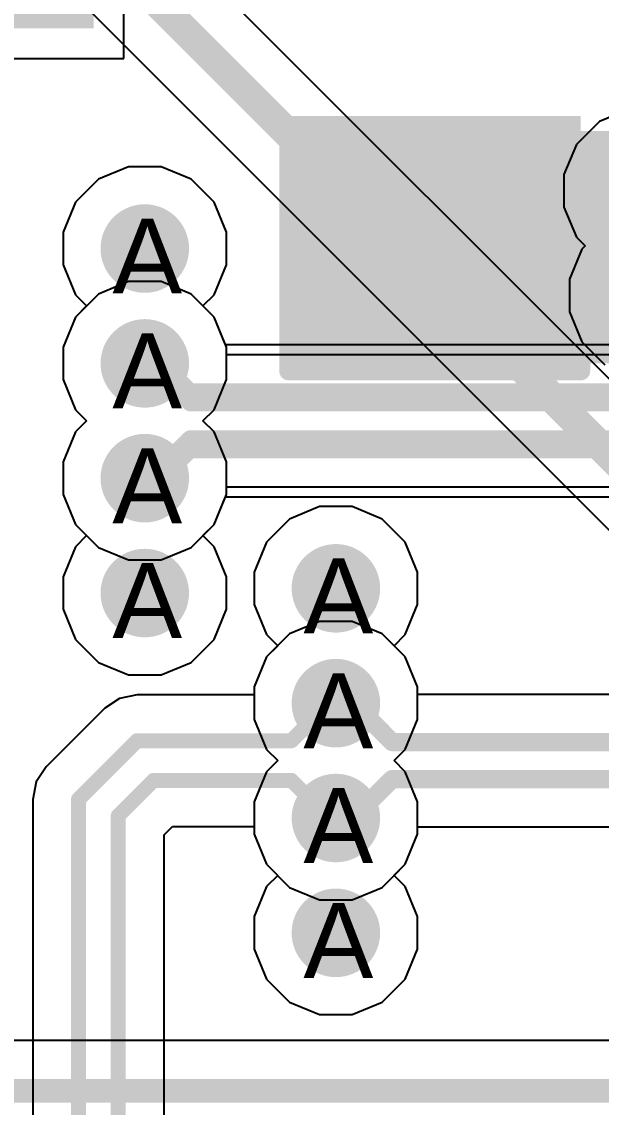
# Model space of a CAD drawing. Header units: inches. Extents: x 0 to 208, y 0 to 213.
# Drawn here: x 1.8762 to 2.0308, y 3.5576 to 3.8471 of the extents above; entities that cross this region are included whole.
import ezdxf

# ---------------------------------------------------------------- set-up
doc = ezdxf.new("R2010")
doc.units = ezdxf.units.IN
doc.header["$MEASUREMENT"] = 0
for name, color, linetype in [('Bottom Layer', 5, 'Continuous'), ('Bottom Overlay', 54, 'Continuous'), ('Bottom Paste', 16, 'Continuous'), ('Bottom Solder', 6, 'Continuous'), ('Drill Drawing', 1, 'Continuous'), ('L2_GND1', 16, 'Continuous'), ('L3_SIG1', 76, 'Continuous'), ('L4_PWR', 90, 'Continuous'), ('L5_GND2', 156, 'Continuous'), ('L6_SIG2', 130, 'Continuous'), ('L7_GND3', 216, 'Continuous'), ('Top Layer', 1, 'Continuous'), ('Top Solder', 216, 'Continuous'), ('Via Holes', 16, 'Continuous')]:
    doc.layers.add(name, color=color, linetype=linetype)
doc.styles.add('Arial', font='', dxfattribs={"height": 0.2})
doc.styles.get('Arial').set_extended_font_data('Arial')

# ---------------------------------------------------------------- blocks, each defined once
blk = doc.blocks.new('PJ_332D_6A_517')
at = {"layer": 'Top Solder'}
blk.add_hatch(color=216, dxfattribs=at).paths.add_polyline_path([(0.10823, -0.21755), (0.10823, -0.1545), (0.17523, -0.1545), (0.17523, -0.21755)])
blk = doc.blocks.new('CAP_1206_B_649')
at = {"layer": 'Bottom Layer'}
for points in [[(-0.08, 0.035), (-0.02, 0.035), (-0.02, -0.035), (-0.08, -0.035)], [(0.02, 0.035), (0.08, 0.035), (0.08, -0.035), (0.02, -0.035)]]:
    blk.add_hatch(color=5, dxfattribs=at).paths.add_polyline_path(points)
at = {"layer": 'Bottom Paste'}
for points in [[(-0.08, 0.035), (-0.02, 0.035), (-0.02, -0.035), (-0.08, -0.035)], [(0.02, 0.035), (0.08, 0.035), (0.08, -0.035), (0.02, -0.035)]]:
    blk.add_hatch(color=16, dxfattribs=at).paths.add_polyline_path(points)
at = {"layer": 'Bottom Solder'}
for points in [[(-0.084, 0.039), (-0.016, 0.039), (-0.016, -0.039), (-0.084, -0.039)], [(0.016, 0.039), (0.084, 0.039), (0.084, -0.039), (0.016, -0.039)]]:
    blk.add_hatch(color=6, dxfattribs=at).paths.add_polyline_path(points)
at = {"layer": 'Bottom Overlay'}
for points in [[(-0.084, 0.039, 0.005, 0.005, 0), (-0.024, 0.039, 0.005, 0.005, 0)], [(-0.084, 0.039, 0.005, 0.005, 0), (-0.084, -0.039, 0.005, 0.005, 0)], [(0.024, 0.039, 0.005, 0.005, 0), (0.084, 0.039, 0.005, 0.005, 0)], [(0.084, 0.039, 0.005, 0.005, 0), (0.084, -0.039, 0.005, 0.005, 0)], [(-0.084, -0.039, 0.005, 0.005, 0), (-0.024, -0.039, 0.005, 0.005, 0)], [(0.024, -0.039, 0.005, 0.005, 0), (0.084, -0.039, 0.005, 0.005, 0)]]:
    blk.add_lwpolyline(points, format="xyseb", dxfattribs=at)
for points in [[(-0.08525, 0.039, 0.0025, 0.0025, 1), (-0.08275, 0.039, 0.0025, 0.0025, 1)], [(-0.08525, 0.039, 0.0025, 0.0025, 1), (-0.08275, 0.039, 0.0025, 0.0025, 1)], [(-0.02525, 0.039, 0.0025, 0.0025, 1), (-0.02275, 0.039, 0.0025, 0.0025, 1)], [(0.02275, 0.039, 0.0025, 0.0025, 1), (0.02525, 0.039, 0.0025, 0.0025, 1)], [(0.08275, 0.039, 0.0025, 0.0025, 1), (0.08525, 0.039, 0.0025, 0.0025, 1)], [(0.08275, 0.039, 0.0025, 0.0025, 1), (0.08525, 0.039, 0.0025, 0.0025, 1)], [(-0.08525, -0.039, 0.0025, 0.0025, 1), (-0.08275, -0.039, 0.0025, 0.0025, 1)], [(-0.08525, -0.039, 0.0025, 0.0025, 1), (-0.08275, -0.039, 0.0025, 0.0025, 1)], [(-0.02525, -0.039, 0.0025, 0.0025, 1), (-0.02275, -0.039, 0.0025, 0.0025, 1)], [(0.02275, -0.039, 0.0025, 0.0025, 1), (0.02525, -0.039, 0.0025, 0.0025, 1)], [(0.08275, -0.039, 0.0025, 0.0025, 1), (0.08525, -0.039, 0.0025, 0.0025, 1)], [(0.08275, -0.039, 0.0025, 0.0025, 1), (0.08525, -0.039, 0.0025, 0.0025, 1)]]:
    blk.add_lwpolyline(points, format="xyseb", close=True, dxfattribs=at)

msp = doc.modelspace()

# ---------------------------------------------------------------- hatches: boundary and pattern name
at = {"layer": 'Bottom Layer'}
msp.add_hatch(color=5, dxfattribs=at).paths.add_polyline_path([(1.95137, 3.756), (2.06767, 3.756), (2.06767, 3.81797), (1.95137, 3.81797)])
h = msp.add_hatch(color=5, dxfattribs=at)
edge = h.paths.add_edge_path()
edge.add_arc((1.909, 3.78663), 0.01181, 0, 360)
h = msp.add_hatch(color=5, dxfattribs=at)
edge = h.paths.add_edge_path()
edge.add_arc((1.909, 3.756), 0.01181, 0, 360)
h = msp.add_hatch(color=5, dxfattribs=at)
edge = h.paths.add_edge_path()
edge.add_arc((1.909, 3.72538), 0.01181, 0, 360)
h = msp.add_hatch(color=5, dxfattribs=at)
edge = h.paths.add_edge_path()
edge.add_arc((1.909, 3.69474), 0.01181, 0, 360)
h = msp.add_hatch(color=5, dxfattribs=at)
edge = h.paths.add_edge_path()
edge.add_arc((1.96, 3.696), 0.01181, 0, 360)
h = msp.add_hatch(color=5, dxfattribs=at)
edge = h.paths.add_edge_path()
edge.add_arc((1.96, 3.66537), 0.01181, 0, 360)
h = msp.add_hatch(color=5, dxfattribs=at)
edge = h.paths.add_edge_path()
edge.add_arc((1.96, 3.63474), 0.01181, 0, 360)
h = msp.add_hatch(color=5, dxfattribs=at)
edge = h.paths.add_edge_path()
edge.add_arc((1.96, 3.60411), 0.01181, 0, 360)
at = {"layer": 'L2_GND1'}
h = msp.add_hatch(color=16, dxfattribs=at)
edge = h.paths.add_edge_path()
edge.add_arc((1.909, 3.78663), 0.01181, 0, 360)
h = msp.add_hatch(color=16, dxfattribs=at)
edge = h.paths.add_edge_path()
edge.add_arc((1.909, 3.756), 0.01181, 0, 360)
h = msp.add_hatch(color=16, dxfattribs=at)
edge = h.paths.add_edge_path()
edge.add_arc((1.909, 3.72538), 0.01181, 0, 360)
h = msp.add_hatch(color=16, dxfattribs=at)
edge = h.paths.add_edge_path()
edge.add_arc((1.909, 3.69474), 0.01181, 0, 360)
h = msp.add_hatch(color=16, dxfattribs=at)
edge = h.paths.add_edge_path()
edge.add_arc((1.96, 3.696), 0.01181, 0, 360)
h = msp.add_hatch(color=16, dxfattribs=at)
edge = h.paths.add_edge_path()
edge.add_arc((1.96, 3.66537), 0.01181, 0, 360)
h = msp.add_hatch(color=16, dxfattribs=at)
edge = h.paths.add_edge_path()
edge.add_arc((1.96, 3.63474), 0.01181, 0, 360)
h = msp.add_hatch(color=16, dxfattribs=at)
edge = h.paths.add_edge_path()
edge.add_arc((1.96, 3.60411), 0.01181, 0, 360)
at = {"layer": 'L3_SIG1'}
h = msp.add_hatch(color=76, dxfattribs=at)
edge = h.paths.add_edge_path()
edge.add_arc((1.909, 3.78663), 0.01181, 0, 360)
h = msp.add_hatch(color=76, dxfattribs=at)
edge = h.paths.add_edge_path()
edge.add_arc((1.909, 3.756), 0.01181, 0, 360)
h = msp.add_hatch(color=76, dxfattribs=at)
edge = h.paths.add_edge_path()
edge.add_arc((1.909, 3.72538), 0.01181, 0, 360)
h = msp.add_hatch(color=76, dxfattribs=at)
edge = h.paths.add_edge_path()
edge.add_arc((1.909, 3.69474), 0.01181, 0, 360)
h = msp.add_hatch(color=76, dxfattribs=at)
edge = h.paths.add_edge_path()
edge.add_arc((1.96, 3.696), 0.01181, 0, 360)
h = msp.add_hatch(color=76, dxfattribs=at)
edge = h.paths.add_edge_path()
edge.add_arc((1.96, 3.66537), 0.01181, 0, 360)
h = msp.add_hatch(color=76, dxfattribs=at)
edge = h.paths.add_edge_path()
edge.add_arc((1.96, 3.63474), 0.01181, 0, 360)
h = msp.add_hatch(color=76, dxfattribs=at)
edge = h.paths.add_edge_path()
edge.add_arc((1.96, 3.60411), 0.01181, 0, 360)
at = {"layer": 'L4_PWR'}
h = msp.add_hatch(color=90, dxfattribs=at)
edge = h.paths.add_edge_path()
edge.add_arc((1.909, 3.78663), 0.01181, 0, 360)
h = msp.add_hatch(color=90, dxfattribs=at)
edge = h.paths.add_edge_path()
edge.add_arc((1.909, 3.756), 0.01181, 0, 360)
h = msp.add_hatch(color=90, dxfattribs=at)
edge = h.paths.add_edge_path()
edge.add_arc((1.909, 3.72538), 0.01181, 0, 360)
h = msp.add_hatch(color=90, dxfattribs=at)
edge = h.paths.add_edge_path()
edge.add_arc((1.909, 3.69474), 0.01181, 0, 360)
h = msp.add_hatch(color=90, dxfattribs=at)
edge = h.paths.add_edge_path()
edge.add_arc((1.96, 3.696), 0.01181, 0, 360)
h = msp.add_hatch(color=90, dxfattribs=at)
edge = h.paths.add_edge_path()
edge.add_arc((1.96, 3.66537), 0.01181, 0, 360)
h = msp.add_hatch(color=90, dxfattribs=at)
edge = h.paths.add_edge_path()
edge.add_arc((1.96, 3.63474), 0.01181, 0, 360)
h = msp.add_hatch(color=90, dxfattribs=at)
edge = h.paths.add_edge_path()
edge.add_arc((1.96, 3.60411), 0.01181, 0, 360)
at = {"layer": 'L5_GND2'}
h = msp.add_hatch(color=156, dxfattribs=at)
edge = h.paths.add_edge_path()
edge.add_arc((1.909, 3.78663), 0.01181, 0, 360)
h = msp.add_hatch(color=156, dxfattribs=at)
edge = h.paths.add_edge_path()
edge.add_arc((1.909, 3.756), 0.01181, 0, 360)
h = msp.add_hatch(color=156, dxfattribs=at)
edge = h.paths.add_edge_path()
edge.add_arc((1.909, 3.72538), 0.01181, 0, 360)
h = msp.add_hatch(color=156, dxfattribs=at)
edge = h.paths.add_edge_path()
edge.add_arc((1.909, 3.69474), 0.01181, 0, 360)
h = msp.add_hatch(color=156, dxfattribs=at)
edge = h.paths.add_edge_path()
edge.add_arc((1.96, 3.696), 0.01181, 0, 360)
h = msp.add_hatch(color=156, dxfattribs=at)
edge = h.paths.add_edge_path()
edge.add_arc((1.96, 3.66537), 0.01181, 0, 360)
h = msp.add_hatch(color=156, dxfattribs=at)
edge = h.paths.add_edge_path()
edge.add_arc((1.96, 3.63474), 0.01181, 0, 360)
h = msp.add_hatch(color=156, dxfattribs=at)
edge = h.paths.add_edge_path()
edge.add_arc((1.96, 3.60411), 0.01181, 0, 360)
at = {"layer": 'L6_SIG2'}
h = msp.add_hatch(color=130, dxfattribs=at)
edge = h.paths.add_edge_path()
edge.add_arc((1.909, 3.78663), 0.01181, 0, 360)
h = msp.add_hatch(color=130, dxfattribs=at)
edge = h.paths.add_edge_path()
edge.add_arc((1.909, 3.756), 0.01181, 0, 360)
h = msp.add_hatch(color=130, dxfattribs=at)
edge = h.paths.add_edge_path()
edge.add_arc((1.909, 3.72538), 0.01181, 0, 360)
h = msp.add_hatch(color=130, dxfattribs=at)
edge = h.paths.add_edge_path()
edge.add_arc((1.909, 3.69474), 0.01181, 0, 360)
h = msp.add_hatch(color=130, dxfattribs=at)
edge = h.paths.add_edge_path()
edge.add_arc((1.96, 3.696), 0.01181, 0, 360)
h = msp.add_hatch(color=130, dxfattribs=at)
edge = h.paths.add_edge_path()
edge.add_arc((1.96, 3.66537), 0.01181, 0, 360)
h = msp.add_hatch(color=130, dxfattribs=at)
edge = h.paths.add_edge_path()
edge.add_arc((1.96, 3.63474), 0.01181, 0, 360)
h = msp.add_hatch(color=130, dxfattribs=at)
edge = h.paths.add_edge_path()
edge.add_arc((1.96, 3.60411), 0.01181, 0, 360)
at = {"layer": 'L7_GND3'}
h = msp.add_hatch(color=216, dxfattribs=at)
edge = h.paths.add_edge_path()
edge.add_arc((1.909, 3.78663), 0.01181, 0, 360)
h = msp.add_hatch(color=216, dxfattribs=at)
edge = h.paths.add_edge_path()
edge.add_arc((1.909, 3.756), 0.01181, 0, 360)
h = msp.add_hatch(color=216, dxfattribs=at)
edge = h.paths.add_edge_path()
edge.add_arc((1.909, 3.72538), 0.01181, 0, 360)
h = msp.add_hatch(color=216, dxfattribs=at)
edge = h.paths.add_edge_path()
edge.add_arc((1.909, 3.69474), 0.01181, 0, 360)
h = msp.add_hatch(color=216, dxfattribs=at)
edge = h.paths.add_edge_path()
edge.add_arc((1.96, 3.696), 0.01181, 0, 360)
h = msp.add_hatch(color=216, dxfattribs=at)
edge = h.paths.add_edge_path()
edge.add_arc((1.96, 3.66537), 0.01181, 0, 360)
h = msp.add_hatch(color=216, dxfattribs=at)
edge = h.paths.add_edge_path()
edge.add_arc((1.96, 3.63474), 0.01181, 0, 360)
h = msp.add_hatch(color=216, dxfattribs=at)
edge = h.paths.add_edge_path()
edge.add_arc((1.96, 3.60411), 0.01181, 0, 360)
at = {"layer": 'Top Layer'}
h = msp.add_hatch(color=1, dxfattribs=at)
edge = h.paths.add_edge_path()
edge.add_arc((1.909, 3.78663), 0.01181, 0, 360)
h = msp.add_hatch(color=1, dxfattribs=at)
edge = h.paths.add_edge_path()
edge.add_arc((1.909, 3.756), 0.01181, 0, 360)
h = msp.add_hatch(color=1, dxfattribs=at)
edge = h.paths.add_edge_path()
edge.add_arc((1.909, 3.72538), 0.01181, 0, 360)
h = msp.add_hatch(color=1, dxfattribs=at)
edge = h.paths.add_edge_path()
edge.add_arc((1.909, 3.69474), 0.01181, 0, 360)
h = msp.add_hatch(color=1, dxfattribs=at)
edge = h.paths.add_edge_path()
edge.add_arc((1.96, 3.696), 0.01181, 0, 360)
h = msp.add_hatch(color=1, dxfattribs=at)
edge = h.paths.add_edge_path()
edge.add_arc((1.96, 3.66537), 0.01181, 0, 360)
h = msp.add_hatch(color=1, dxfattribs=at)
edge = h.paths.add_edge_path()
edge.add_arc((1.96, 3.63474), 0.01181, 0, 360)
h = msp.add_hatch(color=1, dxfattribs=at)
edge = h.paths.add_edge_path()
edge.add_arc((1.96, 3.60411), 0.01181, 0, 360)
at = {"layer": 'Via Holes'}
h = msp.add_hatch(color=7, dxfattribs=at)
edge = h.paths.add_edge_path()
edge.add_arc((1.909, 3.78663), 0.00591, 0, 360)
h = msp.add_hatch(color=7, dxfattribs=at)
edge = h.paths.add_edge_path()
edge.add_arc((1.909, 3.756), 0.00591, 0, 360)
h = msp.add_hatch(color=7, dxfattribs=at)
edge = h.paths.add_edge_path()
edge.add_arc((1.909, 3.72538), 0.00591, 0, 360)
h = msp.add_hatch(color=7, dxfattribs=at)
edge = h.paths.add_edge_path()
edge.add_arc((1.909, 3.69474), 0.00591, 0, 360)
h = msp.add_hatch(color=7, dxfattribs=at)
edge = h.paths.add_edge_path()
edge.add_arc((1.96, 3.696), 0.00591, 0, 360)
h = msp.add_hatch(color=7, dxfattribs=at)
edge = h.paths.add_edge_path()
edge.add_arc((1.96, 3.66537), 0.00591, 0, 360)
h = msp.add_hatch(color=7, dxfattribs=at)
edge = h.paths.add_edge_path()
edge.add_arc((1.96, 3.63474), 0.00591, 0, 360)
h = msp.add_hatch(color=7, dxfattribs=at)
edge = h.paths.add_edge_path()
edge.add_arc((1.96, 3.60411), 0.00591, 0, 360)

# ---------------------------------------------------------------- linework, layer by layer
at = {"layer": 'Bottom Layer'}
for p, q in [((1.90466, 3.77781), (1.89665, 3.77449)), ((1.91334, 3.77781), (1.90466, 3.77781)), ((1.92135, 3.77449), (1.91334, 3.77781)), ((1.89665, 3.77449), (1.89051, 3.76835)), ((1.92749, 3.76835), (1.92135, 3.77449)), ((1.89051, 3.76835), (1.88719, 3.76034)), ((1.93081, 3.76034), (1.92749, 3.76835)), ((1.88719, 3.76034), (1.88719, 3.75166)), ((1.93081, 3.75166), (1.93081, 3.76034)), ((1.88719, 3.75166), (1.89051, 3.74365)), ((1.92749, 3.74365), (1.93081, 3.75166)), ((1.89051, 3.74365), (1.89347, 3.74069)), ((1.92453, 3.74069), (1.92749, 3.74365)), ((1.89347, 3.74069), (1.89051, 3.73773)), ((1.92749, 3.73773), (1.92453, 3.74069)), ((1.89051, 3.73773), (1.88719, 3.72972)), ((1.93081, 3.72972), (1.92749, 3.73773)), ((1.88719, 3.72972), (1.88719, 3.72104)), ((1.93081, 3.72104), (1.93081, 3.72972)), ((1.88719, 3.72104), (1.89051, 3.71302)), ((1.92749, 3.71302), (1.93081, 3.72104)), ((1.89051, 3.71302), (1.89665, 3.70689)), ((1.92135, 3.70689), (1.92749, 3.71302)), ((1.89665, 3.70689), (1.90466, 3.70357)), ((1.91334, 3.70357), (1.92135, 3.70689)), ((1.90466, 3.70357), (1.91334, 3.70357)), ((1.95566, 3.68718), (1.94765, 3.68386)), ((1.96434, 3.68718), (1.95566, 3.68718)), ((1.97235, 3.68386), (1.96434, 3.68718)), ((1.94765, 3.68386), (1.94151, 3.67772)), ((1.97849, 3.67772), (1.97235, 3.68386)), ((1.94151, 3.67772), (1.93819, 3.6697)), ((1.98181, 3.6697), (1.97849, 3.67772)), ((1.93819, 3.6697), (1.93819, 3.66103)), ((1.98181, 3.66103), (1.98181, 3.6697)), ((1.93819, 3.66103), (1.94151, 3.65301)), ((1.97849, 3.65301), (1.98181, 3.66103)), ((1.94151, 3.65301), (1.94447, 3.65006)), ((1.97553, 3.65006), (1.97849, 3.65301)), ((1.94447, 3.65006), (1.94151, 3.6471)), ((1.97849, 3.6471), (1.97553, 3.65006)), ((1.94151, 3.6471), (1.93819, 3.63908)), ((1.98181, 3.63908), (1.97849, 3.6471)), ((1.93819, 3.63908), (1.93819, 3.63041)), ((1.98181, 3.63041), (1.98181, 3.63908)), ((1.93819, 3.63041), (1.94151, 3.62239)), ((1.97849, 3.62239), (1.98181, 3.63041)), ((1.94151, 3.62239), (1.94765, 3.61625)), ((1.97235, 3.61625), (1.97849, 3.62239)), ((1.94765, 3.61625), (1.95566, 3.61293)), ((1.96434, 3.61293), (1.97235, 3.61625)), ((1.95566, 3.61293), (1.96434, 3.61293)), ((2.08644, 3.57542), (1.79681, 3.57542))]:
    msp.add_line(p, q, dxfattribs=at)
msp.add_lwpolyline([(1.78735, 3.562, 0.00633, 0.00633, 0), (2.092, 3.562, 0.00633, 0.00633, 0)], format="xyseb", dxfattribs=at)
at = {"layer": 'L2_GND1'}
for p, q in [((2.03833, 3.82381), (2.03031, 3.82049)), ((2.03031, 3.82049), (2.02418, 3.81435)), ((2.02418, 3.81435), (2.02086, 3.80634)), ((1.90466, 3.80844), (1.89665, 3.80512)), ((1.91334, 3.80844), (1.90466, 3.80844)), ((1.92135, 3.80512), (1.91334, 3.80844)), ((1.89665, 3.80512), (1.89051, 3.79899)), ((1.92749, 3.79899), (1.92135, 3.80512)), ((2.02086, 3.80634), (2.02086, 3.79766)), ((1.89051, 3.79899), (1.88719, 3.79097)), ((1.93081, 3.79097), (1.92749, 3.79899)), ((2.02086, 3.79766), (2.02418, 3.78965)), ((1.88719, 3.79097), (1.88719, 3.78229)), ((1.93081, 3.78229), (1.93081, 3.79097)), ((2.02418, 3.78965), (2.02649, 3.78733)), ((2.02649, 3.78733), (2.02564, 3.78648)), ((2.02564, 3.78648), (2.02232, 3.77847)), ((1.88719, 3.78229), (1.89051, 3.77428)), ((1.92749, 3.77428), (1.93081, 3.78229)), ((2.02232, 3.77847), (2.02232, 3.76979)), ((1.89051, 3.77428), (1.89347, 3.77132)), ((1.92453, 3.77132), (1.92749, 3.77428)), ((1.89347, 3.77132), (1.89051, 3.76835)), ((1.92749, 3.76835), (1.92453, 3.77132)), ((1.89051, 3.76835), (1.88719, 3.76034)), ((1.93081, 3.76034), (1.92749, 3.76835)), ((2.02232, 3.76979), (2.02564, 3.76177)), ((2.02564, 3.76177), (2.03177, 3.75564)), ((1.88719, 3.76034), (1.88719, 3.75166)), ((1.93081, 3.75166), (1.93081, 3.76034)), ((1.88719, 3.75166), (1.89051, 3.74365)), ((1.92749, 3.74365), (1.93081, 3.75166)), ((1.89051, 3.74365), (1.89347, 3.74069)), ((1.92453, 3.74069), (1.92749, 3.74365)), ((1.89347, 3.74069), (1.89051, 3.73773)), ((1.92749, 3.73773), (1.92453, 3.74069)), ((1.89051, 3.73773), (1.88719, 3.72972)), ((1.93081, 3.72972), (1.92749, 3.73773)), ((1.88719, 3.72972), (1.88719, 3.72104)), ((1.93081, 3.72104), (1.93081, 3.72972)), ((1.88719, 3.72104), (1.89051, 3.71302)), ((1.92749, 3.71302), (1.93081, 3.72104)), ((1.95566, 3.71781), (1.94765, 3.71449)), ((1.96434, 3.71781), (1.95566, 3.71781)), ((1.97235, 3.71449), (1.96434, 3.71781)), ((1.89051, 3.71302), (1.89347, 3.71006)), ((1.92453, 3.71006), (1.92749, 3.71302)), ((1.94765, 3.71449), (1.94151, 3.70835)), ((1.97849, 3.70835), (1.97235, 3.71449)), ((1.89347, 3.71006), (1.89051, 3.7071)), ((1.92749, 3.7071), (1.92453, 3.71006)), ((1.89051, 3.7071), (1.88719, 3.69908)), ((1.93081, 3.69908), (1.92749, 3.7071)), ((1.94151, 3.70835), (1.93819, 3.70034)), ((1.98181, 3.70034), (1.97849, 3.70835)), ((1.88719, 3.69908), (1.88719, 3.69041)), ((1.93081, 3.69041), (1.93081, 3.69908)), ((1.93819, 3.70034), (1.93819, 3.69166)), ((1.98181, 3.69166), (1.98181, 3.70034)), ((1.88719, 3.69041), (1.89051, 3.68239)), ((1.92749, 3.68239), (1.93081, 3.69041)), ((1.93819, 3.69166), (1.94151, 3.68365)), ((1.97849, 3.68365), (1.98181, 3.69166)), ((1.94151, 3.68365), (1.94447, 3.68068)), ((1.97553, 3.68068), (1.97849, 3.68365)), ((1.89051, 3.68239), (1.89665, 3.67625)), ((1.92135, 3.67625), (1.92749, 3.68239)), ((1.94447, 3.68068), (1.94151, 3.67772)), ((1.97849, 3.67772), (1.97553, 3.68068)), ((1.94151, 3.67772), (1.93819, 3.6697)), ((1.98181, 3.6697), (1.97849, 3.67772)), ((1.89665, 3.67625), (1.90466, 3.67293)), ((1.91334, 3.67293), (1.92135, 3.67625)), ((1.90466, 3.67293), (1.91334, 3.67293)), ((1.93819, 3.6697), (1.93819, 3.66103)), ((1.98181, 3.66103), (1.98181, 3.6697)), ((1.93819, 3.66103), (1.94151, 3.65301)), ((1.97849, 3.65301), (1.98181, 3.66103)), ((1.94151, 3.65301), (1.94447, 3.65006)), ((1.97553, 3.65006), (1.97849, 3.65301)), ((1.94447, 3.65006), (1.94151, 3.6471)), ((1.97849, 3.6471), (1.97553, 3.65006)), ((1.94151, 3.6471), (1.93819, 3.63908)), ((1.98181, 3.63908), (1.97849, 3.6471)), ((1.93819, 3.63908), (1.93819, 3.63041)), ((1.98181, 3.63041), (1.98181, 3.63908)), ((1.93819, 3.63041), (1.94151, 3.62239)), ((1.97849, 3.62239), (1.98181, 3.63041)), ((1.94151, 3.62239), (1.94447, 3.61943)), ((1.97553, 3.61943), (1.97849, 3.62239)), ((1.94447, 3.61943), (1.94151, 3.61647)), ((1.97849, 3.61647), (1.97553, 3.61943)), ((1.94151, 3.61647), (1.93819, 3.60845)), ((1.98181, 3.60845), (1.97849, 3.61647)), ((1.93819, 3.60845), (1.93819, 3.59977)), ((1.98181, 3.59977), (1.98181, 3.60845)), ((1.93819, 3.59977), (1.94151, 3.59176)), ((1.97849, 3.59176), (1.98181, 3.59977)), ((1.94151, 3.59176), (1.94765, 3.58562)), ((1.97235, 3.58562), (1.97849, 3.59176)), ((1.94765, 3.58562), (1.95566, 3.5823)), ((1.96434, 3.5823), (1.97235, 3.58562)), ((1.95566, 3.5823), (1.96434, 3.5823))]:
    msp.add_line(p, q, dxfattribs=at)
at = {"layer": 'L3_SIG1'}
for p, q in [((2.08109, 3.70366), (1.91227, 3.87248)), ((1.88791, 3.85647), (2.05673, 3.68766)), ((1.90466, 3.77781), (1.89665, 3.77449)), ((1.91334, 3.77781), (1.90466, 3.77781)), ((1.92135, 3.77449), (1.91334, 3.77781)), ((1.89665, 3.77449), (1.89051, 3.76835)), ((1.92749, 3.76835), (1.92135, 3.77449)), ((1.89051, 3.76835), (1.88719, 3.76034)), ((1.93081, 3.76034), (1.92749, 3.76835)), ((1.88719, 3.76034), (1.88719, 3.75166)), ((1.93081, 3.75166), (1.93081, 3.76034)), ((1.88719, 3.75166), (1.89051, 3.74365)), ((1.92749, 3.74365), (1.93081, 3.75166)), ((1.89051, 3.74365), (1.89347, 3.74069)), ((1.92453, 3.74069), (1.92749, 3.74365)), ((1.89347, 3.74069), (1.89051, 3.73773)), ((1.92749, 3.73773), (1.92453, 3.74069)), ((1.89051, 3.73773), (1.88719, 3.72972)), ((1.93081, 3.72972), (1.92749, 3.73773)), ((1.88719, 3.72972), (1.88719, 3.72104)), ((1.93081, 3.72104), (1.93081, 3.72972)), ((1.88719, 3.72104), (1.89051, 3.71302)), ((1.92749, 3.71302), (1.93081, 3.72104)), ((1.89051, 3.71302), (1.89665, 3.70689)), ((1.92135, 3.70689), (1.92749, 3.71302)), ((1.89665, 3.70689), (1.90466, 3.70357)), ((1.91334, 3.70357), (1.92135, 3.70689)), ((1.90466, 3.70357), (1.91334, 3.70357)), ((1.95566, 3.68718), (1.94765, 3.68386)), ((1.96434, 3.68718), (1.95566, 3.68718)), ((1.97235, 3.68386), (1.96434, 3.68718)), ((1.94765, 3.68386), (1.94151, 3.67772)), ((1.97849, 3.67772), (1.97235, 3.68386)), ((1.94151, 3.67772), (1.93819, 3.6697)), ((1.98181, 3.6697), (1.97849, 3.67772)), ((1.93819, 3.6697), (1.93819, 3.66103)), ((1.98181, 3.66103), (1.98181, 3.6697)), ((1.93819, 3.66103), (1.94151, 3.65301)), ((1.97849, 3.65301), (1.98181, 3.66103)), ((1.94151, 3.65301), (1.94447, 3.65006)), ((1.97553, 3.65006), (1.97849, 3.65301)), ((1.94447, 3.65006), (1.94151, 3.6471)), ((1.97849, 3.6471), (1.97553, 3.65006)), ((1.94151, 3.6471), (1.93819, 3.63908)), ((1.98181, 3.63908), (1.97849, 3.6471)), ((1.93819, 3.63908), (1.93819, 3.63041)), ((1.98181, 3.63041), (1.98181, 3.63908)), ((1.93819, 3.63041), (1.94151, 3.62239)), ((1.97849, 3.62239), (1.98181, 3.63041)), ((1.94151, 3.62239), (1.94765, 3.61625)), ((1.97235, 3.61625), (1.97849, 3.62239)), ((1.94765, 3.61625), (1.95566, 3.61293)), ((1.96434, 3.61293), (1.97235, 3.61625)), ((1.95566, 3.61293), (1.96434, 3.61293))]:
    msp.add_line(p, q, dxfattribs=at)
msp.add_lwpolyline([(1.898, 3.86657, 0.008, 0.008, 0), (2.071, 3.69357, 0.008, 0.008, 0)], format="xyseb", dxfattribs=at)
at = {"layer": 'L4_PWR'}
for p, q in [((2.03833, 3.82381), (2.03031, 3.82049)), ((2.03031, 3.82049), (2.02418, 3.81435)), ((2.02418, 3.81435), (2.02086, 3.80634)), ((1.90466, 3.80844), (1.89665, 3.80512)), ((1.91334, 3.80844), (1.90466, 3.80844)), ((1.92135, 3.80512), (1.91334, 3.80844)), ((1.89665, 3.80512), (1.89051, 3.79899)), ((1.92749, 3.79899), (1.92135, 3.80512)), ((2.02086, 3.80634), (2.02086, 3.79766)), ((1.89051, 3.79899), (1.88719, 3.79097)), ((1.93081, 3.79097), (1.92749, 3.79899)), ((2.02086, 3.79766), (2.02418, 3.78965)), ((1.88719, 3.79097), (1.88719, 3.78229)), ((1.93081, 3.78229), (1.93081, 3.79097)), ((2.02418, 3.78965), (2.02649, 3.78733)), ((2.02649, 3.78733), (2.02564, 3.78648)), ((2.02564, 3.78648), (2.02232, 3.77847)), ((1.88719, 3.78229), (1.89051, 3.77428)), ((1.92749, 3.77428), (1.93081, 3.78229)), ((2.02232, 3.77847), (2.02232, 3.76979)), ((1.89051, 3.77428), (1.89347, 3.77132)), ((1.92453, 3.77132), (1.92749, 3.77428)), ((1.89347, 3.77132), (1.89051, 3.76835)), ((1.92749, 3.76835), (1.92453, 3.77132)), ((1.89051, 3.76835), (1.88719, 3.76034)), ((1.93081, 3.76034), (1.92749, 3.76835)), ((2.02232, 3.76979), (2.02564, 3.76177)), ((2.02564, 3.76177), (2.03177, 3.75564)), ((1.88719, 3.76034), (1.88719, 3.75166)), ((1.93081, 3.75166), (1.93081, 3.76034)), ((1.88719, 3.75166), (1.89051, 3.74365)), ((1.92749, 3.74365), (1.93081, 3.75166)), ((1.89051, 3.74365), (1.89347, 3.74069)), ((1.92453, 3.74069), (1.92749, 3.74365)), ((1.89347, 3.74069), (1.89051, 3.73773)), ((1.92749, 3.73773), (1.92453, 3.74069)), ((1.89051, 3.73773), (1.88719, 3.72972)), ((1.93081, 3.72972), (1.92749, 3.73773)), ((1.88719, 3.72972), (1.88719, 3.72104)), ((1.93081, 3.72104), (1.93081, 3.72972)), ((1.88719, 3.72104), (1.89051, 3.71302)), ((1.92749, 3.71302), (1.93081, 3.72104)), ((1.95566, 3.71781), (1.94765, 3.71449)), ((1.96434, 3.71781), (1.95566, 3.71781)), ((1.97235, 3.71449), (1.96434, 3.71781)), ((1.89051, 3.71302), (1.89347, 3.71006)), ((1.92453, 3.71006), (1.92749, 3.71302)), ((1.94765, 3.71449), (1.94151, 3.70835)), ((1.97849, 3.70835), (1.97235, 3.71449)), ((1.89347, 3.71006), (1.89051, 3.7071)), ((1.92749, 3.7071), (1.92453, 3.71006)), ((1.89051, 3.7071), (1.88719, 3.69908)), ((1.93081, 3.69908), (1.92749, 3.7071)), ((1.94151, 3.70835), (1.93819, 3.70034)), ((1.98181, 3.70034), (1.97849, 3.70835)), ((1.88719, 3.69908), (1.88719, 3.69041)), ((1.93081, 3.69041), (1.93081, 3.69908)), ((1.93819, 3.70034), (1.93819, 3.69166)), ((1.98181, 3.69166), (1.98181, 3.70034)), ((1.88719, 3.69041), (1.89051, 3.68239)), ((1.92749, 3.68239), (1.93081, 3.69041)), ((1.93819, 3.69166), (1.94151, 3.68365)), ((1.97849, 3.68365), (1.98181, 3.69166)), ((1.94151, 3.68365), (1.94447, 3.68068)), ((1.97553, 3.68068), (1.97849, 3.68365)), ((1.89051, 3.68239), (1.89665, 3.67625)), ((1.92135, 3.67625), (1.92749, 3.68239)), ((1.94447, 3.68068), (1.94151, 3.67772)), ((1.97849, 3.67772), (1.97553, 3.68068)), ((1.94151, 3.67772), (1.93819, 3.6697)), ((1.98181, 3.6697), (1.97849, 3.67772)), ((1.89665, 3.67625), (1.90466, 3.67293)), ((1.91334, 3.67293), (1.92135, 3.67625)), ((1.90466, 3.67293), (1.91334, 3.67293)), ((1.93819, 3.6697), (1.93819, 3.66103)), ((1.98181, 3.66103), (1.98181, 3.6697)), ((1.93819, 3.66103), (1.94151, 3.65301)), ((1.97849, 3.65301), (1.98181, 3.66103)), ((1.94151, 3.65301), (1.94447, 3.65006)), ((1.97553, 3.65006), (1.97849, 3.65301)), ((1.94447, 3.65006), (1.94151, 3.6471)), ((1.97849, 3.6471), (1.97553, 3.65006)), ((1.94151, 3.6471), (1.93819, 3.63908)), ((1.98181, 3.63908), (1.97849, 3.6471)), ((1.93819, 3.63908), (1.93819, 3.63041)), ((1.98181, 3.63041), (1.98181, 3.63908)), ((1.93819, 3.63041), (1.94151, 3.62239)), ((1.97849, 3.62239), (1.98181, 3.63041)), ((1.94151, 3.62239), (1.94447, 3.61943)), ((1.97553, 3.61943), (1.97849, 3.62239)), ((1.94447, 3.61943), (1.94151, 3.61647)), ((1.97849, 3.61647), (1.97553, 3.61943)), ((1.94151, 3.61647), (1.93819, 3.60845)), ((1.98181, 3.60845), (1.97849, 3.61647)), ((1.93819, 3.60845), (1.93819, 3.59977)), ((1.98181, 3.59977), (1.98181, 3.60845)), ((1.93819, 3.59977), (1.94151, 3.59176)), ((1.97849, 3.59176), (1.98181, 3.59977)), ((1.94151, 3.59176), (1.94765, 3.58562)), ((1.97235, 3.58562), (1.97849, 3.59176)), ((1.94765, 3.58562), (1.95566, 3.5823)), ((1.96434, 3.5823), (1.97235, 3.58562)), ((1.95566, 3.5823), (1.96434, 3.5823))]:
    msp.add_line(p, q, dxfattribs=at)
at = {"layer": 'L5_GND2'}
for p, q in [((1.90466, 3.77781), (1.89665, 3.77449)), ((1.91334, 3.77781), (1.90466, 3.77781)), ((1.92135, 3.77449), (1.91334, 3.77781)), ((1.89665, 3.77449), (1.89051, 3.76835)), ((1.92749, 3.76835), (1.92135, 3.77449)), ((1.89051, 3.76835), (1.88719, 3.76034)), ((1.93081, 3.76034), (1.92749, 3.76835)), ((1.88719, 3.76034), (1.88719, 3.75166)), ((1.93081, 3.75166), (1.93081, 3.76034)), ((1.88719, 3.75166), (1.89051, 3.74365)), ((1.92749, 3.74365), (1.93081, 3.75166)), ((1.89051, 3.74365), (1.89347, 3.74069)), ((1.92453, 3.74069), (1.92749, 3.74365)), ((1.89347, 3.74069), (1.89051, 3.73773)), ((1.92749, 3.73773), (1.92453, 3.74069)), ((1.89051, 3.73773), (1.88719, 3.72972)), ((1.93081, 3.72972), (1.92749, 3.73773)), ((1.88719, 3.72972), (1.88719, 3.72104)), ((1.93081, 3.72104), (1.93081, 3.72972)), ((1.88719, 3.72104), (1.89051, 3.71302)), ((1.92749, 3.71302), (1.93081, 3.72104)), ((1.89051, 3.71302), (1.89665, 3.70689)), ((1.92135, 3.70689), (1.92749, 3.71302)), ((1.89665, 3.70689), (1.90466, 3.70357)), ((1.91334, 3.70357), (1.92135, 3.70689)), ((1.90466, 3.70357), (1.91334, 3.70357)), ((1.95566, 3.68718), (1.94765, 3.68386)), ((1.96434, 3.68718), (1.95566, 3.68718)), ((1.97235, 3.68386), (1.96434, 3.68718)), ((1.94765, 3.68386), (1.94151, 3.67772)), ((1.97849, 3.67772), (1.97235, 3.68386)), ((1.94151, 3.67772), (1.93819, 3.6697)), ((1.98181, 3.6697), (1.97849, 3.67772)), ((1.93819, 3.6697), (1.93819, 3.66759)), ((1.98181, 3.66103), (1.98181, 3.6697)), ((1.90227, 3.66666), (1.8983, 3.66401)), ((1.90695, 3.66759), (1.90227, 3.66666)), ((1.93819, 3.66759), (1.90695, 3.66759)), ((1.8983, 3.66401), (1.88267, 3.64837)), ((1.97849, 3.65301), (1.98181, 3.66103)), ((1.97553, 3.65006), (1.97849, 3.65301)), ((1.88267, 3.64837), (1.88002, 3.6444)), ((1.97849, 3.6471), (1.97553, 3.65006)), ((1.98181, 3.63908), (1.97849, 3.6471)), ((1.88002, 3.6444), (1.87908, 3.63972)), ((1.87908, 3.63972), (1.87908, 3.38033)), ((1.98181, 3.63041), (1.98181, 3.63908)), ((1.91415, 3.63026), (1.91641, 3.63252)), ((1.91641, 3.63252), (1.93819, 3.63252)), ((1.93819, 3.63252), (1.93819, 3.63041)), ((1.91415, 3.38979), (1.91415, 3.63026)), ((1.93819, 3.63041), (1.94151, 3.62239)), ((1.97849, 3.62239), (1.98181, 3.63041)), ((1.94151, 3.62239), (1.94765, 3.61625)), ((1.97235, 3.61625), (1.97849, 3.62239)), ((1.94765, 3.61625), (1.95566, 3.61293)), ((1.96434, 3.61293), (1.97235, 3.61625)), ((1.95566, 3.61293), (1.96434, 3.61293))]:
    msp.add_line(p, q, dxfattribs=at)
for points in [[(1.94814, 3.65536, 0.004, 0.004, 0), (1.95815, 3.66537, 0.004, 0.004, 0)], [(1.95815, 3.66537, 0.004, 0.004, 0), (1.96, 3.66537, 0.004, 0.004, 0)], [(1.89132, 3.63972, 0.004, 0.004, 0), (1.90695, 3.65536, 0.004, 0.004, 0)], [(1.90695, 3.65536, 0.004, 0.004, 0), (1.94814, 3.65536, 0.004, 0.004, 0)], [(1.90192, 3.63533, 0.004, 0.004, 0), (1.91134, 3.64476, 0.004, 0.004, 0)], [(1.91134, 3.64476, 0.004, 0.004, 0), (1.94814, 3.64476, 0.004, 0.004, 0)], [(1.94814, 3.64476, 0.004, 0.004, 0), (1.95815, 3.63474, 0.004, 0.004, 0)], [(1.89132, 3.38033, 0.004, 0.004, 0), (1.89132, 3.63972, 0.004, 0.004, 0)], [(1.90192, 3.38472, 0.004, 0.004, 0), (1.90192, 3.63533, 0.004, 0.004, 0)], [(1.95815, 3.63474, 0.004, 0.004, 0), (1.96, 3.63474, 0.004, 0.004, 0)]]:
    msp.add_lwpolyline(points, format="xyseb", dxfattribs=at)
for points in [[(1.95715, 3.66537, 0.002, 0.002, 1), (1.95915, 3.66537, 0.002, 0.002, 1)], [(1.95715, 3.66537, 0.002, 0.002, 1), (1.95915, 3.66537, 0.002, 0.002, 1)], [(1.959, 3.66537, 0.002, 0.002, 1), (1.961, 3.66537, 0.002, 0.002, 1)], [(1.90595, 3.65536, 0.002, 0.002, 1), (1.90795, 3.65536, 0.002, 0.002, 1)], [(1.90595, 3.65536, 0.002, 0.002, 1), (1.90795, 3.65536, 0.002, 0.002, 1)], [(1.94714, 3.65536, 0.002, 0.002, 1), (1.94914, 3.65536, 0.002, 0.002, 1)], [(1.94714, 3.65536, 0.002, 0.002, 1), (1.94914, 3.65536, 0.002, 0.002, 1)], [(1.91034, 3.64476, 0.002, 0.002, 1), (1.91234, 3.64476, 0.002, 0.002, 1)], [(1.91034, 3.64476, 0.002, 0.002, 1), (1.91234, 3.64476, 0.002, 0.002, 1)], [(1.94714, 3.64476, 0.002, 0.002, 1), (1.94914, 3.64476, 0.002, 0.002, 1)], [(1.94714, 3.64476, 0.002, 0.002, 1), (1.94914, 3.64476, 0.002, 0.002, 1)], [(1.89032, 3.63972, 0.002, 0.002, 1), (1.89232, 3.63972, 0.002, 0.002, 1)], [(1.89032, 3.63972, 0.002, 0.002, 1), (1.89232, 3.63972, 0.002, 0.002, 1)], [(1.90092, 3.63533, 0.002, 0.002, 1), (1.90292, 3.63533, 0.002, 0.002, 1)], [(1.90092, 3.63533, 0.002, 0.002, 1), (1.90292, 3.63533, 0.002, 0.002, 1)], [(1.95715, 3.63474, 0.002, 0.002, 1), (1.95915, 3.63474, 0.002, 0.002, 1)], [(1.95715, 3.63474, 0.002, 0.002, 1), (1.95915, 3.63474, 0.002, 0.002, 1)], [(1.959, 3.63474, 0.002, 0.002, 1), (1.961, 3.63474, 0.002, 0.002, 1)]]:
    msp.add_lwpolyline(points, format="xyseb", close=True, dxfattribs=at)
at = {"layer": 'L6_SIG2'}
for p, q in [((1.90466, 3.77781), (1.89665, 3.77449)), ((1.91334, 3.77781), (1.90466, 3.77781)), ((1.92135, 3.77449), (1.91334, 3.77781)), ((1.89665, 3.77449), (1.89051, 3.76835)), ((1.92749, 3.76835), (1.92135, 3.77449)), ((1.89051, 3.76835), (1.88719, 3.76034)), ((1.93081, 3.76034), (1.92749, 3.76835)), ((1.88719, 3.76034), (1.88719, 3.75166)), ((1.93081, 3.75166), (1.93081, 3.76034)), ((1.88719, 3.75166), (1.89051, 3.74365)), ((1.92749, 3.74365), (1.93081, 3.75166)), ((1.89051, 3.74365), (1.89347, 3.74069)), ((1.92453, 3.74069), (1.92749, 3.74365)), ((1.89347, 3.74069), (1.89051, 3.73773)), ((1.92749, 3.73773), (1.92453, 3.74069)), ((1.89051, 3.73773), (1.88719, 3.72972)), ((1.93081, 3.72972), (1.92749, 3.73773)), ((1.88719, 3.72972), (1.88719, 3.72104)), ((1.93081, 3.72104), (1.93081, 3.72972)), ((1.88719, 3.72104), (1.89051, 3.71302)), ((1.92749, 3.71302), (1.93081, 3.72104)), ((1.89051, 3.71302), (1.89665, 3.70689)), ((1.92135, 3.70689), (1.92749, 3.71302)), ((1.89665, 3.70689), (1.90466, 3.70357)), ((1.91334, 3.70357), (1.92135, 3.70689)), ((1.90466, 3.70357), (1.91334, 3.70357)), ((1.95566, 3.68718), (1.94765, 3.68386)), ((1.96434, 3.68718), (1.95566, 3.68718)), ((1.97235, 3.68386), (1.96434, 3.68718)), ((1.94765, 3.68386), (1.94151, 3.67772)), ((1.97849, 3.67772), (1.97235, 3.68386)), ((1.94151, 3.67772), (1.93819, 3.6697)), ((1.98181, 3.6697), (1.97849, 3.67772)), ((1.93819, 3.6697), (1.93819, 3.66103)), ((1.98181, 3.66103), (1.98181, 3.6697)), ((1.93819, 3.66103), (1.94151, 3.65301)), ((1.97849, 3.65301), (1.98181, 3.66103)), ((1.94151, 3.65301), (1.94447, 3.65006)), ((1.97553, 3.65006), (1.97849, 3.65301)), ((1.94447, 3.65006), (1.94151, 3.6471)), ((1.97849, 3.6471), (1.97553, 3.65006)), ((1.94151, 3.6471), (1.93819, 3.63908)), ((1.98181, 3.63908), (1.97849, 3.6471)), ((1.93819, 3.63908), (1.93819, 3.63041)), ((1.98181, 3.63041), (1.98181, 3.63908)), ((1.93819, 3.63041), (1.94151, 3.62239)), ((1.97849, 3.62239), (1.98181, 3.63041)), ((1.94151, 3.62239), (1.94765, 3.61625)), ((1.97235, 3.61625), (1.97849, 3.62239)), ((1.94765, 3.61625), (1.95566, 3.61293)), ((1.96434, 3.61293), (1.97235, 3.61625)), ((1.95566, 3.61293), (1.96434, 3.61293))]:
    msp.add_line(p, q, dxfattribs=at)
at = {"layer": 'L7_GND3'}
for p, q in [((1.90466, 3.77781), (1.89665, 3.77449)), ((1.91334, 3.77781), (1.90466, 3.77781)), ((1.92135, 3.77449), (1.91334, 3.77781)), ((1.89665, 3.77449), (1.89051, 3.76835)), ((1.92749, 3.76835), (1.92135, 3.77449)), ((1.89051, 3.76835), (1.88719, 3.76034)), ((1.93057, 3.76092), (1.92749, 3.76835)), ((1.88719, 3.76034), (1.88719, 3.75166)), ((2.23294, 3.76092), (1.93057, 3.76092)), ((1.88719, 3.75166), (1.89051, 3.74365)), ((1.89051, 3.74365), (1.89347, 3.74069)), ((1.89347, 3.74069), (1.89051, 3.73773)), ((1.89051, 3.73773), (1.88719, 3.72972)), ((1.88719, 3.72972), (1.88719, 3.72104)), ((1.88719, 3.72104), (1.89051, 3.71302)), ((1.92749, 3.71302), (1.93057, 3.72045)), ((1.93057, 3.72045), (2.22124, 3.72045)), ((1.89051, 3.71302), (1.89665, 3.70689)), ((1.92135, 3.70689), (1.92749, 3.71302)), ((1.89665, 3.70689), (1.90466, 3.70357)), ((1.91334, 3.70357), (1.92135, 3.70689)), ((1.90466, 3.70357), (1.91334, 3.70357)), ((1.95566, 3.68718), (1.94765, 3.68386)), ((1.96434, 3.68718), (1.95566, 3.68718)), ((1.97235, 3.68386), (1.96434, 3.68718)), ((1.94765, 3.68386), (1.94151, 3.67772)), ((1.97849, 3.67772), (1.97235, 3.68386)), ((1.94151, 3.67772), (1.93819, 3.6697)), ((1.98181, 3.6697), (1.97849, 3.67772)), ((1.93819, 3.6697), (1.93819, 3.66103)), ((1.98181, 3.66103), (1.98181, 3.6697)), ((1.93819, 3.66103), (1.94151, 3.65301)), ((1.97849, 3.65301), (1.98181, 3.66103)), ((1.94151, 3.65301), (1.94447, 3.65006)), ((1.97553, 3.65006), (1.97849, 3.65301)), ((1.94447, 3.65006), (1.94151, 3.6471)), ((1.97849, 3.6471), (1.97553, 3.65006)), ((1.94151, 3.6471), (1.93819, 3.63908)), ((1.98181, 3.63908), (1.97849, 3.6471)), ((1.93819, 3.63908), (1.93819, 3.63041)), ((1.98181, 3.63041), (1.98181, 3.63908)), ((1.93819, 3.63041), (1.94151, 3.62239)), ((1.97849, 3.62239), (1.98181, 3.63041)), ((1.94151, 3.62239), (1.94765, 3.61625)), ((1.97235, 3.61625), (1.97849, 3.62239)), ((1.94765, 3.61625), (1.95566, 3.61293)), ((1.96434, 3.61293), (1.97235, 3.61625)), ((1.95566, 3.61293), (1.96434, 3.61293))]:
    msp.add_line(p, q, dxfattribs=at)
for points in [[(1.909, 3.756, 0.004, 0.004, 0), (1.91384, 3.756, 0.004, 0.004, 0)], [(1.91384, 3.756, 0.004, 0.004, 0), (1.92115, 3.74869, 0.004, 0.004, 0)], [(1.92115, 3.74869, 0.004, 0.004, 0), (2.23294, 3.74869, 0.004, 0.004, 0)], [(1.91384, 3.72538, 0.004, 0.004, 0), (1.92115, 3.73269, 0.004, 0.004, 0)], [(1.92115, 3.73269, 0.004, 0.004, 0), (2.22631, 3.73269, 0.004, 0.004, 0)], [(1.909, 3.72538, 0.004, 0.004, 0), (1.91384, 3.72538, 0.004, 0.004, 0)]]:
    msp.add_lwpolyline(points, format="xyseb", dxfattribs=at)
for points in [[(1.908, 3.756, 0.002, 0.002, 1), (1.91, 3.756, 0.002, 0.002, 1)], [(1.91284, 3.756, 0.002, 0.002, 1), (1.91484, 3.756, 0.002, 0.002, 1)], [(1.91284, 3.756, 0.002, 0.002, 1), (1.91484, 3.756, 0.002, 0.002, 1)], [(1.92015, 3.74869, 0.002, 0.002, 1), (1.92215, 3.74869, 0.002, 0.002, 1)], [(1.92015, 3.74869, 0.002, 0.002, 1), (1.92215, 3.74869, 0.002, 0.002, 1)], [(1.92015, 3.73269, 0.002, 0.002, 1), (1.92215, 3.73269, 0.002, 0.002, 1)], [(1.92015, 3.73269, 0.002, 0.002, 1), (1.92215, 3.73269, 0.002, 0.002, 1)], [(1.908, 3.72538, 0.002, 0.002, 1), (1.91, 3.72538, 0.002, 0.002, 1)], [(1.91284, 3.72538, 0.002, 0.002, 1), (1.91484, 3.72538, 0.002, 0.002, 1)], [(1.91284, 3.72538, 0.002, 0.002, 1), (1.91484, 3.72538, 0.002, 0.002, 1)]]:
    msp.add_lwpolyline(points, format="xyseb", close=True, dxfattribs=at)
at = {"layer": 'Top Layer'}
for p, q in [((1.90337, 3.83736), (1.90337, 3.91642)), ((1.8218, 3.83736), (1.90337, 3.83736)), ((1.90466, 3.77781), (1.89665, 3.77449)), ((1.91334, 3.77781), (1.90466, 3.77781)), ((1.92135, 3.77449), (1.91334, 3.77781)), ((1.89665, 3.77449), (1.89051, 3.76835)), ((1.92749, 3.76835), (1.92135, 3.77449)), ((1.89051, 3.76835), (1.88719, 3.76034)), ((1.93081, 3.76034), (1.92749, 3.76835)), ((1.88719, 3.76034), (1.88719, 3.75166)), ((1.93081, 3.75832), (1.93081, 3.76034)), ((2.12975, 3.75832), (1.93081, 3.75832)), ((1.88719, 3.75166), (1.89051, 3.74365)), ((1.89051, 3.74365), (1.89347, 3.74069)), ((1.89347, 3.74069), (1.89051, 3.73773)), ((1.89051, 3.73773), (1.88719, 3.72972)), ((1.88719, 3.72972), (1.88719, 3.72104)), ((1.88719, 3.72104), (1.89051, 3.71302)), ((1.92749, 3.71302), (1.93081, 3.72104)), ((1.93081, 3.72104), (1.93081, 3.72306)), ((1.93081, 3.72306), (2.13859, 3.72306)), ((1.89051, 3.71302), (1.89665, 3.70689)), ((1.92135, 3.70689), (1.92749, 3.71302)), ((1.89665, 3.70689), (1.90466, 3.70357)), ((1.91334, 3.70357), (1.92135, 3.70689)), ((1.90466, 3.70357), (1.91334, 3.70357)), ((1.95566, 3.68718), (1.94765, 3.68386)), ((1.96434, 3.68718), (1.95566, 3.68718)), ((1.97235, 3.68386), (1.96434, 3.68718)), ((1.94765, 3.68386), (1.94151, 3.67772)), ((1.97849, 3.67772), (1.97235, 3.68386)), ((1.94151, 3.67772), (1.93819, 3.6697)), ((1.98181, 3.6697), (1.97849, 3.67772)), ((1.93819, 3.6697), (1.93819, 3.66103)), ((1.98181, 3.66769), (1.98181, 3.6697)), ((2.09029, 3.66769), (1.98181, 3.66769)), ((1.93819, 3.66103), (1.94151, 3.65301)), ((1.94151, 3.65301), (1.94447, 3.65006)), ((1.94447, 3.65006), (1.94151, 3.6471)), ((1.94151, 3.6471), (1.93819, 3.63908)), ((1.93819, 3.63908), (1.93819, 3.63041)), ((1.98181, 3.63041), (1.98181, 3.63242)), ((1.98181, 3.63242), (2.09964, 3.63242)), ((1.93819, 3.63041), (1.94151, 3.62239)), ((1.97849, 3.62239), (1.98181, 3.63041)), ((1.94151, 3.62239), (1.94765, 3.61625)), ((1.97235, 3.61625), (1.97849, 3.62239)), ((1.94765, 3.61625), (1.95566, 3.61293)), ((1.96434, 3.61293), (1.97235, 3.61625)), ((1.95566, 3.61293), (1.96434, 3.61293))]:
    msp.add_line(p, q, dxfattribs=at)
for points in [[(1.909, 3.756, 0.00489, 0.00489, 0), (1.91086, 3.756, 0.00489, 0.00489, 0)], [(1.91086, 3.756, 0.00489, 0.00489, 0), (1.92123, 3.74563, 0.00489, 0.00489, 0)], [(1.92123, 3.74563, 0.00489, 0.00489, 0), (2.135, 3.74563, 0.00489, 0.00489, 0)], [(1.91086, 3.72538, 0.00489, 0.00489, 0), (1.92123, 3.73574, 0.00489, 0.00489, 0)], [(1.92123, 3.73574, 0.00489, 0.00489, 0), (2.1391, 3.73574, 0.00489, 0.00489, 0)], [(1.909, 3.72538, 0.00489, 0.00489, 0), (1.91086, 3.72538, 0.00489, 0.00489, 0)], [(1.96, 3.66537, 0.00489, 0.00489, 0), (1.96463, 3.66537, 0.00489, 0.00489, 0)], [(1.96463, 3.66537, 0.00489, 0.00489, 0), (1.975, 3.655, 0.00489, 0.00489, 0)], [(1.975, 3.655, 0.00489, 0.00489, 0), (2.09555, 3.655, 0.00489, 0.00489, 0)], [(1.96463, 3.63474, 0.00489, 0.00489, 0), (1.975, 3.64511, 0.00489, 0.00489, 0)], [(1.975, 3.64511, 0.00489, 0.00489, 0), (2.09964, 3.64511, 0.00489, 0.00489, 0)], [(1.96, 3.63474, 0.00489, 0.00489, 0), (1.96463, 3.63474, 0.00489, 0.00489, 0)]]:
    msp.add_lwpolyline(points, format="xyseb", dxfattribs=at)
for points in [[(1.90778, 3.756, 0.00244, 0.00244, 1), (1.91022, 3.756, 0.00244, 0.00244, 1)], [(1.90964, 3.756, 0.00244, 0.00244, 1), (1.91209, 3.756, 0.00244, 0.00244, 1)], [(1.90964, 3.756, 0.00244, 0.00244, 1), (1.91209, 3.756, 0.00244, 0.00244, 1)], [(1.92001, 3.74563, 0.00244, 0.00244, 1), (1.92245, 3.74563, 0.00244, 0.00244, 1)], [(1.92001, 3.74563, 0.00244, 0.00244, 1), (1.92245, 3.74563, 0.00244, 0.00244, 1)], [(1.92001, 3.73574, 0.00244, 0.00244, 1), (1.92245, 3.73574, 0.00244, 0.00244, 1)], [(1.92001, 3.73574, 0.00244, 0.00244, 1), (1.92245, 3.73574, 0.00244, 0.00244, 1)], [(1.90778, 3.72538, 0.00244, 0.00244, 1), (1.91022, 3.72538, 0.00244, 0.00244, 1)], [(1.90964, 3.72538, 0.00244, 0.00244, 1), (1.91209, 3.72538, 0.00244, 0.00244, 1)], [(1.90964, 3.72538, 0.00244, 0.00244, 1), (1.91209, 3.72538, 0.00244, 0.00244, 1)], [(1.95878, 3.66537, 0.00244, 0.00244, 1), (1.96122, 3.66537, 0.00244, 0.00244, 1)], [(1.96341, 3.66537, 0.00244, 0.00244, 1), (1.96586, 3.66537, 0.00244, 0.00244, 1)], [(1.96341, 3.66537, 0.00244, 0.00244, 1), (1.96586, 3.66537, 0.00244, 0.00244, 1)], [(1.97378, 3.655, 0.00244, 0.00244, 1), (1.97622, 3.655, 0.00244, 0.00244, 1)], [(1.97378, 3.655, 0.00244, 0.00244, 1), (1.97622, 3.655, 0.00244, 0.00244, 1)], [(1.97378, 3.64511, 0.00244, 0.00244, 1), (1.97622, 3.64511, 0.00244, 0.00244, 1)], [(1.97378, 3.64511, 0.00244, 0.00244, 1), (1.97622, 3.64511, 0.00244, 0.00244, 1)], [(1.95878, 3.63474, 0.00244, 0.00244, 1), (1.96122, 3.63474, 0.00244, 0.00244, 1)], [(1.96341, 3.63474, 0.00244, 0.00244, 1), (1.96586, 3.63474, 0.00244, 0.00244, 1)], [(1.96341, 3.63474, 0.00244, 0.00244, 1), (1.96586, 3.63474, 0.00244, 0.00244, 1)]]:
    msp.add_lwpolyline(points, format="xyseb", close=True, dxfattribs=at)

# ---------------------------------------------------------------- block references
msp.add_blockref('PJ_332D_6A_517', (1.72014, 4.06291))
at = {"rotation": 90}
msp.add_blockref('CAP_1206_B_649', (1.98637, 3.83797), dxfattribs=at)

# ---------------------------------------------------------------- texts
at = {"layer": 'Drill Drawing', "style": 'Arial'}
for p in [(1.90034, 3.77464), (1.90034, 3.744), (1.90034, 3.71338), (1.95134, 3.684), (1.90034, 3.68275), (1.95134, 3.65337), (1.95134, 3.62275), (1.95134, 3.59211)]:
    msp.add_text('A', height=0.02, dxfattribs=at).set_placement(p)

doc.saveas('drawing.dxf')
